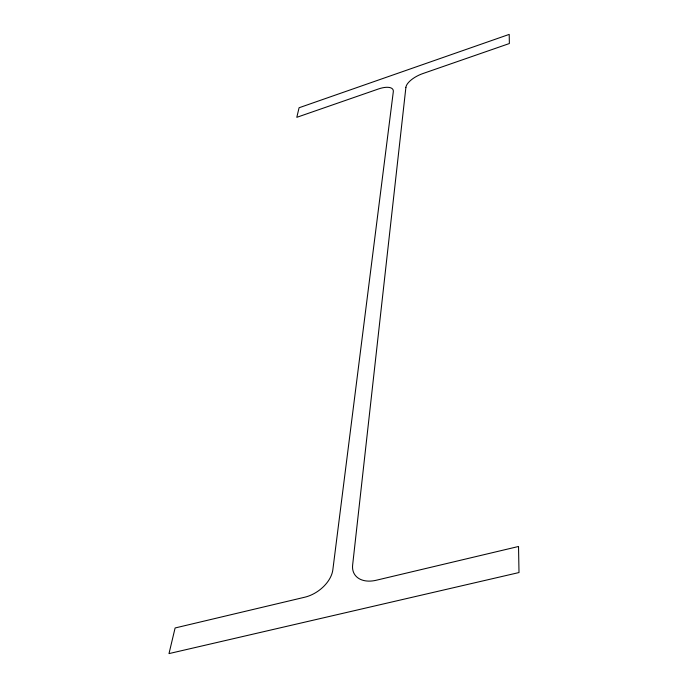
<?xml version="1.0" encoding="UTF-8"?>
<svg xmlns="http://www.w3.org/2000/svg" width="688" height="688" viewBox="0 0 688 688"><rect width="100%" height="100%" fill="white"/><g stroke="black" fill="none" stroke-linecap="round" stroke-linejoin="round"><path stroke-width="1.03" d="M405.903 87.324L352.634 565.029A28.156 18.782 -32.8 0 0 376.207 580.259L518.528 546.487L519.001 572.545L168.999 653.6L175.105 627.972L304.707 597.227A27.924 18.06 -35.3 0 0 332.837 569.819L393.312 91.676A17.372 7.25 -25.7 0 0 378.529 88.95L296.803 117.321L299.074 107.758L509.206 34.4L509.369 43.533L422.828 73.573A17.587 7.379 -24.9 0 0 405.903 87.324"/></g></svg>
